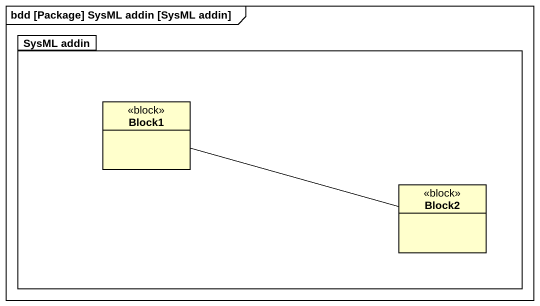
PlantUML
@startuml
mainframe bdd [Package] SysML addin [SysML addin]
hide circle
hide empty members
package "SysML addin" as SysML_addin {
  class Block1 <<block>>
  class Block2 <<block>>
}
Block2 -left- Block1
@enduml
